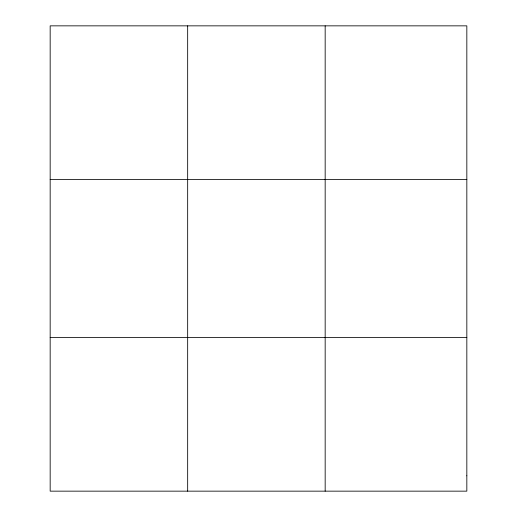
<?xml version="1.0" encoding="UTF-8"?>
<svg xmlns="http://www.w3.org/2000/svg" width="517" height="517" viewBox="0 0 517 517"><rect width="100%" height="100%" fill="white"/><g stroke="black" fill="none" stroke-linecap="round" stroke-linejoin="round"><path stroke-width="0.78" d="M187.665 491.15L187.665 25.85M325.167 491.15L325.167 25.85M50.168 179.399L466.832 179.399M50.168 337.601L466.832 337.601M466.832 475.795L466.832 491.15L50.168 491.15L50.168 25.85L466.832 25.85L466.832 475.795"/></g></svg>
